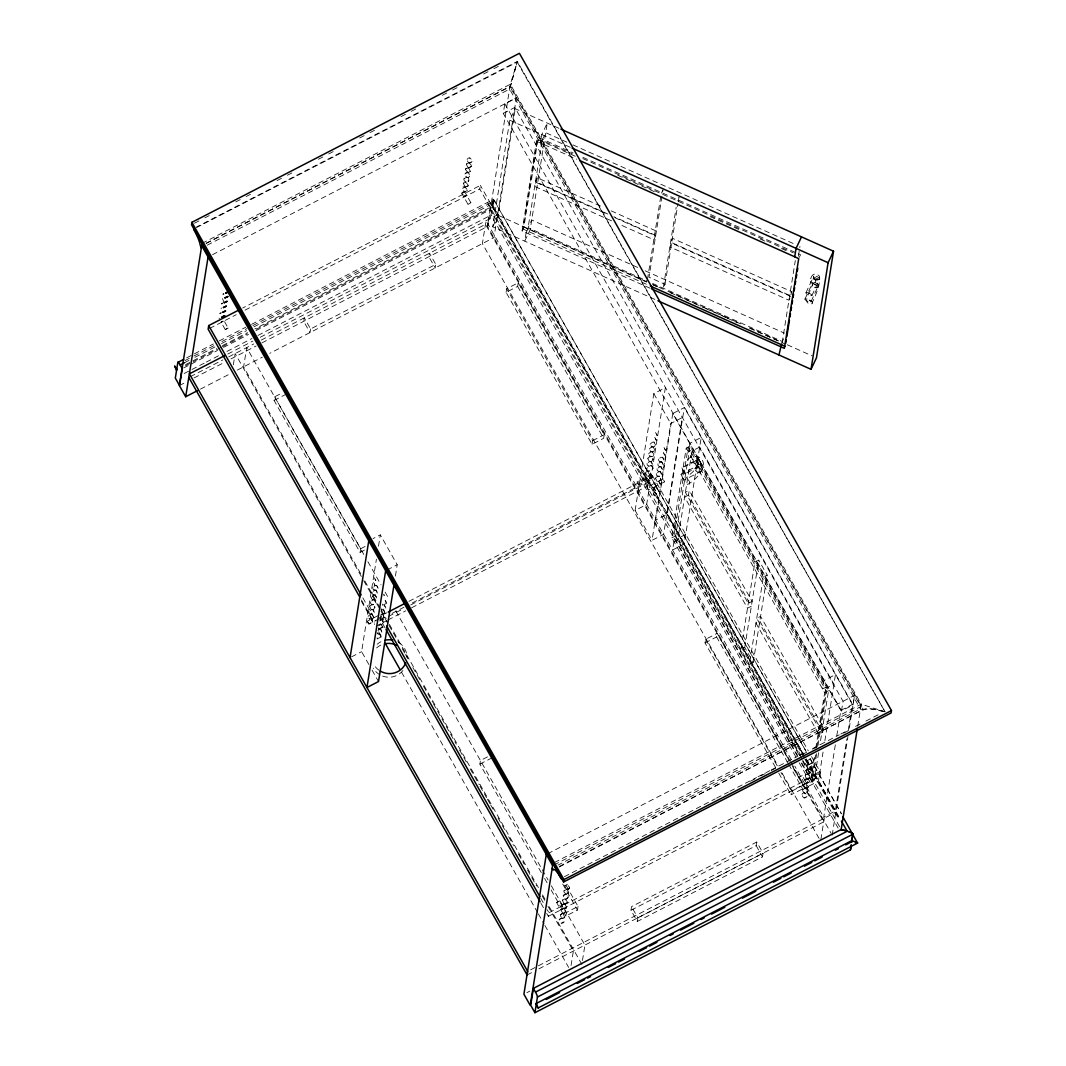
<?xml version="1.0" encoding="UTF-8"?>
<svg xmlns="http://www.w3.org/2000/svg" width="1066" height="1066" viewBox="0 0 1066 1066"><rect width="100%" height="100%" fill="white"/><g stroke="black" fill="none" stroke-linecap="round" stroke-linejoin="round"><path stroke-width="0.75" stroke-dasharray="5 3.75" d="M813.518 276.734C812.678 280.411 819.341 282.303 819.621 278.399A3.305 0.879 25.3 0 0 815.09 275.961A3.305 0.879 25.3 0 0 814.824 277.373A3.305 0.879 25.3 0 0 819.487 279.079C819.408 280.638 812.585 279.625 813.545 276.867M815.09 279.439L813.505 277.253L812.265 284.129C812.279 281.637 816.929 287.447 818.701 285.235C817.515 289.619 811.119 287.967 812.439 283.516C812.665 289.499 799.873 303.797 811.666 303.983C815.263 295.762 820.407 285.821 819.594 276.361C809.72 266.26 806.123 292.87 818.035 279.332L815.903 279.705L813.171 277.693L810.333 278.439M697.737 463.777L697.684 464.549L697.657 462.857L698.59 464.296L696.058 463.057L696.778 463.204C674.312 462.044 701.068 448.679 703.413 463.377C703.174 472.291 694.632 480.699 687.663 484.417C679.522 479.58 692.274 474.143 694.566 469.653L697.351 465.136C690.035 474.024 707.131 474.69 697.537 465.722L680.841 474.343L682.027 477.741L683.932 480.14L700.642 471.518C695.338 470.053 697.017 463.603 697.963 459.633C692.127 463.51 708.41 467.881 697.963 464.083M233.347 364.785L235.146 353.566L362.906 579.251M364.412 550.136L360.081 552.375L274.082 400.443L274.655 396.832L281.877 393.101M310.592 328.968L310.019 332.592L303.677 321.386L304.25 317.775L310.592 328.968L435.794 264.355L429.451 253.148L428.878 256.759L435.221 267.966L435.794 264.355M360.081 552.375L360.654 548.75L274.655 396.832M368.849 664.478L361.601 651.672L376.418 559.197M378.497 546.218L380.309 534.852L373.087 538.583M385.212 628.14L380.295 619.439L380.868 615.828L386.785 612.79M395.406 576.093L397.218 564.727L380.309 534.852M411.623 607.793L647.835 485.883L479.767 189.002L480.353 185.377L242.675 308.047M547.764 853.706L854.586 695.312L853.04 704.946L841.487 710.915L503.259 113.409L504.804 103.775L516.357 97.806L493.944 237.638L269.765 353.339M493.185 200.141L490.147 209.762L487.455 226.632L491.053 214.972L797.088 755.621M790.399 761.364L487.575 226.418L510.334 84.254L517.356 61.455L885.033 711.768L870.069 708.677L866.618 708.584L863.473 709.863L510.494 86.306L517.356 61.455L196.584 226.965M207.217 245.193L509.575 89.144L517.303 61.428M654.897 299.426L492.705 226.818L509.788 120.218L515.224 108.719L559.357 128.48M492.705 226.818L498.142 215.319L515.224 108.719M506.07 292.364L506.656 288.753L518.209 282.796L604.209 434.715L603.636 438.326L592.07 444.295L506.07 292.364L517.636 286.408L518.209 282.796M650.193 288.286L522.087 230.936L536.465 141.192L538.277 137.367L573.148 152.971M522.087 230.936L523.899 227.098L538.277 137.367M611.604 220.862L534.706 186.43L537.291 177.782L603.636 207.484M541.315 872.628L479.887 764.109L480.46 760.498L487.695 756.767M592.07 444.295L592.656 440.684L506.656 288.753M647.462 279.425L661.2 193.679L663.012 189.855L662.253 194.612M661.999 196.197L649.021 277.187L665.037 284.356L663.225 288.18L676.204 207.204M811.546 756.593L820.567 772.53L819.994 776.141L548.35 916.334L548.937 912.723L547.298 909.818M665.037 284.356L678.016 203.366M678.269 201.78L679.029 197.023L677.216 200.848M578.025 906.46L577.439 910.071L565.886 916.027L566.459 912.416L578.025 906.46L564.913 883.301M635.109 510.441L653.818 393.647L665.371 387.678L646.662 504.485L635.109 510.441L652.019 540.315L663.585 534.359L682.293 417.552L670.727 423.522L652.019 540.315M571.056 965.49L573.375 951.059L547.977 906.207M647.835 485.883L648.408 482.272L480.353 185.377M408.918 601.357L652.512 475.636L651.926 479.247L409.824 604.209M672.779 413.515L655.697 520.115L667.263 514.158L684.332 407.545L672.779 413.515L840.834 710.409L836.637 736.646M795.916 757.007L671.846 537.824L686.224 448.093L690.075 446.094L828.535 690.701L819.914 744.548M801.872 758.739L675.697 535.838L690.075 446.094M688.476 495.13L684.612 497.116L747.506 608.206L751.357 606.221L688.476 495.13L689.236 490.307L685.385 492.292L748.279 603.396L752.13 601.411L689.236 490.307M630.965 910.257L631.538 906.646L756.74 842.033L763.083 853.24L762.51 856.851L637.308 921.464L630.965 910.257L756.167 845.644L756.74 842.033M637.308 921.464L637.881 917.853L631.538 906.646M775.475 767.333L705.039 642.905L705.625 639.294L717.178 633.324L789.253 760.644M787.854 762.816L716.605 636.935L717.178 633.324M782.151 342.719L795.316 260.53M790.772 296.415L671.647 243.101L669.834 246.926L788.96 300.252L790.772 296.415L791.532 291.604L672.419 238.278L670.607 242.115L789.719 295.429L791.532 291.604M798.407 256.213L799.953 246.513M744.748 647.475L758.739 560.143L754.888 562.142L740.897 649.474L744.748 647.475L753.209 662.412L749.358 664.411L763.336 577.079L767.2 575.08L758.739 560.143M753.209 662.412L767.2 575.08M792.531 766.441L803.178 785.242L802.605 788.853L791.039 794.823L791.625 791.212L780.965 772.397M808.215 778.66C805.563 779.592 803.617 773.583 807.322 773.53C814.224 777.074 803.991 781.405 806.842 787.134L818.408 781.165L823.059 752.116M818.608 752.703L814.171 780.445L810.307 782.431L814.491 756.327M815.796 748.172L824.684 692.7L686.224 448.093M812.052 776.714L815.543 754.875M816.822 746.946L826.43 686.97L822.566 688.956L823.925 680.521L835.477 674.565L824.618 742.416M816.676 753.702L812.239 781.445L801.592 762.63M817.982 745.547L826.616 691.701L688.156 447.094L673.779 536.838L797.488 755.381M822.699 732.262L759.818 621.158L755.967 623.144L818.848 734.247L822.699 732.262L823.472 727.438L760.591 616.348L756.74 618.333L819.621 729.437L823.472 727.438M835.318 744.841L823.765 817.009L835.318 811.039L846.87 738.885M820.873 839.488L824.311 818.235L794.796 766.148M841.487 710.915L843.033 701.281L504.804 103.775M848.19 730.676L852.387 704.439L684.332 407.545M832.173 835.158L847.95 736.473M849.256 728.265L854.532 695.378M202.087 243.341L510.334 84.254L861.261 704.173L860.449 709.01L558.091 865.059M857.704 726.306L861.261 704.173L884.993 711.808M681.867 467.947L684.958 473.744L701.668 465.122L700.482 461.711L698.563 459.326L681.867 467.947L684.958 473.744M683.932 480.14L680.987 474.303M697.537 465.722L700.642 471.385M698.563 459.326L701.601 464.869M818.715 285.342L818.595 284.795A3.305 0.879 25.3 0 0 814.064 282.357A3.305 0.879 25.3 0 0 813.798 283.769A3.305 0.879 25.3 0 0 818.461 285.475L810.853 301.958A3.305 0.879 25.3 0 1 805.936 300.385A3.305 0.879 25.3 0 1 806.922 299.16A3.305 0.879 25.3 0 1 810.853 301.958M812.372 284.515L812.558 285.448M817.542 286.941L816.743 287.527M812.505 303.384C812.865 300.732 808.334 298.92 806.509 300.692M492.852 201.128L490.267 209.549L799.367 755.607M256.2 329.274L492.199 207.484L494.144 200.728L492.519 205.911L803.084 754.395M696.085 467.508L695.792 468.254M493.065 200.341L493.545 199.195L806.029 751.21M252.975 325.503L494.024 201.088L492.385 206.271L254.921 328.834M537.291 177.782L535.478 181.62L607.847 214.013M799.327 257.319L800.526 254.761L580.717 156.369M783.55 338.948L782.351 341.506L651.579 282.97M805.976 292.644L813.824 276.041M804.95 299.04L812.812 282.437M811.879 295.562L819.741 278.946M224.18 302.944L222.514 298.573M218.983 318.201L219.609 318.401M228.151 328.061L225.259 329.541L228.151 328.061L223.927 320.586M467.095 159.38C469.053 155.103 474.61 161.539 470.572 162.818C466.815 163.858 466.455 158.368 469.946 157.795M468.587 168.055C460.565 157.861 477.888 165.803 468.427 167.935C459.393 167.429 475.463 179.275 468.4 167.429M466.268 182.513C459.033 177.915 470.719 173.891 468.534 181.433C465.429 183.818 466.228 180.967 468.973 180.807M462.444 192.28L461.711 193.199L468.027 204.339L469 204.126L470.892 202.753L464.523 191.467C473.77 192.706 457.447 179.874 464.603 192.107M469.773 176.077C467.814 180.354 462.258 173.905 466.295 172.639C470.093 171.679 470.439 177.036 466.921 177.662M465.376 187.296C458.1 175.757 474.41 187.27 465.349 186.79M463.843 196.637L466.695 195.344L464.003 196.45M559.463 901.023L556.572 902.516L559.463 901.023L565.74 912.363M566.819 889.684C559.543 878.157 575.853 889.67 566.792 889.191C557.411 891.522 574.481 899.051 566.792 889.191M566.019 894.001C565.486 895.413 561.196 896.213 564.647 894.307C572.828 893.854 564.527 905.034 563.168 895.587M566.046 894.507L568.871 892.828M565.273 899.331L568.098 897.652M564.407 903.781C555.253 905.141 571.936 914.095 564.474 903.648M564.5 904.141C557.065 893.415 573.535 902.969 564.54 903.915M562.928 913.282C569.177 924.848 552.801 914.135 565.753 912.336M564.274 921.837C562.502 924.142 559.97 923.156 563.621 921.81C566.139 915.321 554.253 918.586 561.542 923.449M802.178 775.555L799.327 777.141L802.178 775.555L808.494 787.054M809.534 763.909C809.001 765.308 804.71 766.121 808.161 764.202C816.329 763.749 808.028 774.942 806.669 765.495M809.56 764.402L812.385 762.736L809.56 764.402L807.415 760.578L810.267 759.005L807.575 760.711M808.694 768.866L805.896 770.305L811.612 767.547M807.988 773.543L805.123 775.129M803.591 784.376L809.267 782.244L807.055 778.233L804.324 779.859L806.469 783.683M807.215 778.367L804.35 779.952M807.242 778.86L810.067 777.194M805.057 793.357C797.808 788.76 809.507 784.736 807.308 792.278C804.217 794.663 805.017 791.811 807.762 791.638M802.005 794.303C803.977 790.039 809.534 796.475 805.496 797.754C801.739 798.794 801.379 793.304 804.87 792.731M559.21 867.004L863.953 709.196L873.201 709.077L883.541 711.368M815.623 282.277L815.81 279.612M372.807 587.379C372.021 591.803 379.869 590.071 377.684 586.793C376.058 583.209 371.141 587.712 374.353 590.258M372.034 592.203C371.248 596.627 379.096 594.881 376.911 591.603C375.285 588.032 370.368 592.536 373.58 595.068M376.618 585.461L378.15 588.339M371.261 597.013C370.475 601.437 378.323 599.705 376.138 596.427C374.512 592.843 369.596 597.346 372.807 599.891M375.885 590.218L377.377 593.149M370.488 601.837C369.702 606.261 377.551 604.515 375.365 601.237C373.606 597.64 368.956 602.237 371.981 604.782M375.112 595.028L376.604 597.973M373.673 604.702C364.345 604.915 374.139 614.589 374.779 606.447C373.247 603.023 373.42 606.407 375.072 607.607M374.339 599.852L375.845 602.783M368.943 611.471C368.156 615.895 376.005 614.163 373.82 610.885C372.074 607.274 367.424 611.871 370.448 614.416M371.208 609.592L369.822 606.687M368.13 616.361C373.953 609.179 375.858 622.531 368.849 618.213C367.01 614.989 369.769 617.361 369.675 619.226M372.807 609.486L374.299 612.417M368.076 623.037L367.397 621.092L378.91 615.202M372.034 614.309L373.526 617.241M372.754 622.064L371.261 619.106L372.754 622.064L368.903 624.05L368.076 623.01M385.119 600.331C387.225 607.287 386.678 597.107 382.547 601.65M382.348 604.875L382.467 604.102M385.839 608.086L384.346 605.155L385.839 608.086L381.988 610.072L381.695 608.913M383.667 609.992C385.332 616.574 385.519 607.247 381.002 611.298M381.122 614.869L381.082 614.096M380.495 618L379.842 617.401M379.829 619.04L380.442 619.719L379.762 617.787M384.293 617.72C380.682 610.711 387.264 620.958 380.442 619.719M378.483 629.3L384.493 626.475M378.483 628.967L385.186 626.075M383.52 622.544C379.989 615.695 386.438 625.689 379.669 624.529M377.91 630.566C384.133 625.462 381.295 638.494 377.098 632.778M378.124 634.163L377.844 633.004M379.816 634.083C381.481 640.653 381.655 631.339 377.151 635.389M377.111 638.827L381.202 637.002M650.127 444.242C656.989 436.46 656.549 451.718 650.633 445.708C649.154 442.723 651.912 445.708 651.659 447.107M649.354 449.053C655.563 441.444 656.403 455.715 650.073 450.905C648.288 447.76 650.833 449.945 650.94 451.864M654.018 442.177L655.563 445.055M648.581 453.876C654.391 446.694 656.296 460.046 649.301 455.728C647.462 452.317 650.22 455.209 650.167 456.674M653.205 447.067L654.79 449.865M651.806 456.661C643.144 456.594 651.166 466.375 653.058 458.78C651.659 455.169 651.259 457.914 653.205 459.579M652.432 451.891L653.964 454.756M647.075 463.444C646.289 467.867 654.138 466.122 651.952 462.844C650.167 459.419 645.463 463.723 648.621 466.308M649.341 461.565L647.848 458.62M646.302 468.267C645.65 473.331 654.937 470.399 652.619 466.935C650.806 463.07 644.317 468.214 647.808 471.199M650.926 461.458L652.432 464.39M649.487 471.119C640.826 471.052 648.848 480.833 650.753 473.224C649.341 469.626 648.954 472.371 650.886 474.024M638.561 484.817L637.015 481.939L651.073 474.637L651.886 475.663L652.605 477.515L638.561 484.817L637.015 481.939M651.553 465.602L653.085 468.467M647.035 476.022L645.636 473.104M658.628 459.113C657.842 463.537 665.69 461.791 663.492 458.513C661.866 454.942 656.949 459.446 660.16 461.978M648.621 475.902L650.113 478.847L648.714 475.942M646.302 480.766L645.183 478.274M657.949 463.95C656.829 467.787 664.331 467.188 662.905 463.71C661.666 459.593 656.19 464.043 659.388 466.801M662.479 457.114L663.971 460.059M651.02 474.716L652.605 477.515M657.082 468.747C656.296 473.171 664.145 471.425 661.959 468.147C660.2 464.549 655.55 469.147 658.575 471.678M661.706 461.938L663.199 464.883M656.31 473.557C655.523 477.981 663.372 476.249 661.187 472.971C659.428 469.373 654.777 473.97 657.802 476.502M660.933 466.761L662.426 469.693M659.481 476.422C650.82 476.355 658.841 486.136 660.747 478.527C659.348 474.916 658.948 477.661 660.88 479.327M660.16 471.572L661.653 474.517M663.052 478.927L647.022 487.229L647.542 488.708L648.568 490.094L664.544 481.859L663.052 478.927L664.544 481.859M654.724 483.271L656.323 486.056M657.029 481.326L655.63 478.407M653.951 488.081C657.349 483.538 659.201 493.318 654.87 490.28C652.765 487.015 655.377 488.574 655.483 490.96M656.15 486.909L657.642 489.84M655.164 491.919C649.301 495.81 658.708 496.783 655.27 492.372C658.761 498.208 652.912 488.161 656.469 494.784M654.711 495.77L653.311 492.865M698.003 472.265L698.91 472.198M689.289 484.23C690.835 482.005 687.757 477.914 685.225 479.14M221.128 321.972L222.208 321.132M468.36 167.668L465.575 169.108M468.494 167.788L471.292 166.349M465.282 186.936L462.617 188.416M465.416 187.056L468.201 185.617M464.483 191.693L463.057 192.813M464.643 191.88L467.428 190.441M566.726 889.337L564.061 890.803M566.859 889.457L569.644 888.018M562.861 913.429L560.196 914.894M806.376 783.323L803.551 784.669L804.657 783.537M806.509 783.443L809.294 782.004M806.416 787.494L802.818 789.586M803.777 784.349L806.416 783.084M805.896 788.08L807.149 787.054M221.275 307.981L221.155 308.767M223.474 321.159L221.222 322.238M464.27 196.304L465.296 195.584M563.381 913.176L564.074 912.696M808.055 787.308L806.322 788.427M223.94 293.31L222.807 294.296L223.807 294.176M222.408 302.944L221.262 303.93L222.634 303.637M462.471 192.346L464.203 191.507M807.735 787.534L805.643 787.907M221.235 312.365L219.716 313.564L221.088 313.271M464.936 195.851L466.322 195.251M806.815 787.414L808.521 786.828M194.478 223.22L198.902 220.929M204.805 217.89L209.229 215.599M235.786 201.9L240.21 199.609M246.113 196.57L250.537 194.279M277.08 180.58L281.517 178.289M287.407 175.25L291.844 172.959M318.388 159.26L322.825 156.969M328.714 153.93L333.152 151.638M359.695 137.94L364.132 135.662M370.022 132.61L374.459 130.332M401.003 116.62L405.426 114.342M411.329 111.29L415.753 109.012M442.31 95.3L446.734 93.022M452.637 89.97L457.061 87.692M483.618 73.98L488.041 71.702M493.944 68.65L498.368 66.372M196.49 227.591L517.197 62.068M206.111 243.235L510.481 86.146M206.124 243.474L509.974 86.706M212.494 254.707L516.317 97.912M503.259 113.409L514.811 107.439L853.04 704.946M209.616 328.435L236.186 314.71M245.047 310.139L479.767 189.002M470.892 202.753L468.027 204.339M186.67 357.843L213.333 343.972M219.223 340.92L245.766 327.235M251.563 324.357L493.425 199.409M184.951 360.614L192.346 356.804M193.825 356.031L214.519 345.344M221.915 341.533L247.059 328.555M184.565 362.653L189.002 360.375M194.905 357.323L215.599 346.637M221.501 343.585L246.619 330.633M254.014 326.809L491.892 204.046M185.591 364.612L191.494 361.574M192.973 360.801L216.571 348.622M222.474 345.584L247.539 332.645M185.404 365.811L220.795 347.543M222.274 346.783L247.352 333.845M183.712 367.917L217.597 350.434M223.5 347.383L248.538 334.457M255.907 330.66L490.147 209.762M184.165 373.5L204.819 362.853M206.284 362.094L219.556 355.245M226.938 351.434L252.002 338.495M257.905 335.444L490.933 215.185L493.558 199.315L806.163 751.557M227.804 354.032L252.882 341.08M260.264 337.269L497.609 214.759M190.321 376.684L222.794 359.922M228.697 356.883L253.788 343.932M261.17 340.121L485.496 224.34L789.333 761.084M179.355 385.519L186.91 381.735M194.105 377.91L223.74 362.733M230.976 358.882L256.146 345.997M261.943 342.892L487.588 226.432M200.448 389.117L229.936 373.886M237.318 370.089L262.383 357.15M274.082 400.443L285.635 394.473M360.654 548.75L366.438 545.765M592.656 440.684L604.209 434.715M387.105 569.95L397.218 564.727M382.761 605.261L386.612 603.276M381.215 614.895L385.066 612.91M379.016 618.813L368.903 624.036L367.504 621.145M380.295 619.439L386.198 616.401M392.101 613.35L403.921 607.26M379.456 620.932L387.105 617.134M388.584 616.375L403.348 608.753M410.73 604.942L648.408 482.272M376.191 626.075L386.532 620.745M387.997 619.986L405.72 610.845M378.51 625.862L387.451 621.291M351.487 656.883L361.601 651.672M671.846 537.824L675.697 535.838M685.718 534.386L678.003 538.37L800.806 755.301M705.039 642.905L716.605 636.935M479.887 764.109L491.453 758.139M824.684 692.7L828.535 690.701M840.834 710.409L852.387 704.439M554.48 862.501L861.248 704.173M554.093 864.912L860.875 706.585L509.948 86.666M559.437 866.352L863.953 709.196M564.38 876.705L687.05 813.385M688.529 812.625L715.126 798.9M716.605 798.128L728.424 792.025M729.904 791.265L756.514 777.54M757.993 776.781L769.812 770.678M771.291 769.905L797.888 756.18M799.367 755.421L806.762 751.597M812.678 748.545L839.275 734.82M840.754 734.061L848.15 730.25M855.532 726.426L859.969 724.147M865.885 721.096L880.663 713.46M750.504 781.218L754.928 778.926M760.844 775.875L765.281 773.596M771.184 770.545L775.622 768.253M802.232 754.515L806.656 752.236M812.572 749.185L817.009 746.893M843.606 733.168L848.043 730.876M819.954 771.531L812.239 775.502L804.07 761.084M548.937 912.723L820.567 772.53M791.625 791.212L803.178 785.242M530.601 969.82L835.837 812.265M527.07 974.95L532.973 971.912M538.876 968.861L823.738 821.846L792.611 766.867M637.881 917.853L763.083 853.24M526.857 992.673L529.802 991.153M463.03 192.746L461.845 193.226M805.07 783.47L806.282 783.057M564.434 912.509L565.153 912.176M817.995 279.892L818.715 279.625M464.936 173.958L467.628 172.252M566.566 907.286L563.727 908.965M563.554 908.339L560.796 909.978L563.528 908.365M691.074 463.15C694.659 462.897 693.54 457.008 690.395 456.848M472.065 161.526L469.227 163.205M466.348 164.284L469.173 162.605M470.546 171.253L467.694 172.839M464.03 178.742L466.855 177.063M465.962 181.846L463.257 183.565M225.286 329.634L221.035 322.079M810.84 772.37C802.045 776.021 817.076 772.983 808.734 768.639M806.989 796.462L804.15 798.141M567.405 884.247L564.7 885.953M565.087 898.705L562.395 900.41M567.339 902.462L561.622 905.221M563.088 913.815L556.572 902.516M565.02 916.92L562.182 918.599M559.304 919.678L562.128 918.013M863.58 709.929L860.449 709.01L509.628 89.158M381.881 632.151L380.442 629.313M566.899 142.178L545.712 132.69L542.088 140.366L572.242 153.864M572.948 144.896L795.423 244.487M509.788 120.218L570.577 147.428M582.796 158.581L793.317 252.829M575.267 156.249L537.371 139.286L522.993 229.017L647.302 284.662M617.707 175.25L655.617 192.213M710.183 216.638L740.51 230.216M760.205 239.037L764.762 241.076M781.431 248.538L785.975 250.577M536.465 141.192L576.786 159.247M611.178 210.855L656.403 231.109L654.591 234.946L613.883 216.718M536.518 182.606L607.38 214.333M614.922 217.704L655.63 235.932L653.818 239.757L619.146 224.233M637.655 267.446L531.721 220.022L528.096 227.698L647.209 281.011M645.223 270.844L784.456 333.165M498.142 215.319L646.702 281.824M652.765 284.542L657.309 286.567M658.815 287.247L666.383 290.632M667.902 291.311L701.188 306.222M702.707 306.901L722.375 315.709M723.894 316.375L734.487 321.119M735.993 321.799L743.562 325.183M749.625 327.902L779.886 341.453M787.334 344.784L812.092 355.871M523.899 227.098L646.689 282.077M652.752 284.782L657.309 286.821M670.168 292.577L704.293 307.861M705.812 308.54L725.52 317.362M727.039 318.041L737.645 322.785M749.771 328.221L784.643 343.825M696.977 460.645L697.337 460.072M381.895 610.045L381.162 609.059M383.693 594.948L384.306 595.628L383.827 594.082M517.263 62.055L885.033 711.768M653.818 393.647L670.727 423.522M652.512 475.636L808.268 750.797M810.12 758.459L841.287 813.518M810.013 758.739L841.434 813.878M492.012 203.833L805.323 757.326M806.149 758.779L840.594 819.634M667.263 514.158L802.858 753.689M806.123 759.472L835.318 811.039M805.869 759.485L839.502 818.901M804.044 757.793L492.319 207.11L494.038 201.154M804.857 759.245L839.315 820.1M802.698 760.178L814.171 780.445M802.645 761.404L841.181 829.468M647.022 487.229L648.608 490.027M801.192 762.856L838.116 828.082M799.194 762.79L810.307 782.431M791.292 759.658L486.043 220.715L482.378 243.608L778.02 765.894M791.225 762.816L831.107 833.306M788.68 764.269L802.605 788.853M517.636 286.408L603.636 438.326M782.124 773.117L820.607 841.114M705.625 639.294L777.7 766.614M778.753 773.117L791.039 794.823M756.167 845.644L762.51 856.851M562.701 884.02L577.439 910.071M363.812 554.48L246.699 347.596L243.621 366.837L360.734 573.721M367.903 561.715L381.015 584.861M385.106 592.096L389.197 599.332M395.752 610.898L548.071 879.996M551.349 885.779L584.928 945.089L581.849 964.33L549.083 906.46M544.593 878.411L547.871 884.207M551.149 889.99L565.886 916.027M364.825 580.943L380.389 608.433M381.202 609.885L386.119 618.56M389.396 624.356L538.437 887.658M542.541 894.894L544.993 899.224M363.719 580.704L380.096 609.632M380.922 611.085L388.29 624.103M389.103 625.542L398.937 642.905M402.215 648.701L404.667 653.032M405.48 654.484L409.584 661.72M412.862 667.503L420.231 680.521M423.508 686.304L432.516 702.227M433.329 703.667L456.261 744.175M459.539 749.971L466.908 762.99M470.186 768.773L479.194 784.683M480.006 786.135L486.562 797.714M487.375 799.154L489.84 803.498M490.653 804.937L493.931 810.733M498.022 817.968L504.578 829.535M508.669 836.77L513.585 845.445M518.502 854.133L524.232 864.26M527.51 870.043L536.518 885.953M542.248 896.08L544.699 900.424M380.868 615.828L384.973 623.077M540.729 898.238L544.006 904.035M540.968 903.302L543.433 907.646M546.711 913.442L548.35 916.334M362.84 597.839L375.952 621.012M361.441 600.011L374.552 623.184M361.454 601.384L374.566 624.529M378.657 631.765L382.747 639M401.589 672.273L537.53 912.429M538.343 913.868L544.086 923.995M544.899 925.448L568.644 967.408M371.208 619.173L372.794 621.971M372.074 670.168L378.51 681.547M378.43 627.807L378.95 629.286M378.43 628.3L378.763 629.393M377.071 637.828L377.404 638.92M378.95 670.221A17.602 16.909 9.1 0 1 373.926 664.651M377.177 644.317A17.602 16.909 9.1 0 1 380.882 641.759M398.457 642.332A17.602 16.909 9.1 0 1 406.919 657.269M402.935 670.474A17.602 16.909 9.1 0 1 380.988 675.391M379.643 674.658A17.602 16.909 9.1 0 1 373.353 668.262M376.604 647.928A17.602 16.909 9.1 0 1 383.107 644.21M526.098 232.734L524.739 241.156L530.175 229.656L547.258 123.056L541.821 134.556L540.462 142.991L542.274 139.153L527.91 228.897L526.098 232.734M673.965 541.568L672.606 549.989L684.172 544.033L701.241 437.42L689.689 443.389L688.343 451.824L692.194 449.839L677.816 539.569L673.965 541.568M374.353 577.745L375.845 580.69L374.446 577.772M373.58 582.569L375.072 585.5L373.673 582.596M381.255 624.423L382.747 627.368L381.215 624.489M655.563 432.543L657.056 435.488L655.657 432.569M654.79 437.366L656.283 440.298L654.79 437.366M664.025 447.48L665.517 450.425L664.118 447.507M663.252 452.304L664.744 455.235L663.252 452.304M658.628 481.192L660.12 484.137L658.628 481.192M699.709 447.067L691.994 451.038L826.23 688.17L833.932 684.199L699.709 447.067M808.708 293.043L807.935 292.764A3.305 0.879 25.3 0 0 806.775 293.843A3.305 0.879 25.3 0 0 811.746 295.668A3.305 0.879 25.3 0 0 808.708 293.043"/><path stroke-width="1.5" d="M191.907 222.328L191.52 224.739L563.581 881.995L891.083 712.967L891.469 710.569L519.409 53.3L191.907 222.328L563.967 879.597L563.581 881.995M177.822 362.413L175.317 378.07L179.541 385.546L182.246 368.676L180.127 364.945A4.397 0.746 62.7 0 0 177.822 362.413L183.725 359.375M197.49 390.636L185.697 396.725L208.07 256.999M239.717 309.58L208.709 325.583L208.136 329.194L359.802 597.12M350.048 657.629L368.756 540.822M385.665 570.696L366.957 687.503L378.51 681.547L394.1 584.195M546.285 854.466L523.912 994.192L530.242 1005.398L553.001 863.26L561.316 878.85L560.809 877.931A15.39 2.598 62.7 0 0 553.52 869.403L553.307 870.056L552.201 868.11M534.919 1012.7L537.424 997.043A4.397 0.746 62.7 0 0 535.505 992.1L847.27 831.2L841.301 829.455L533.4 988.369L530.695 1005.225L534.919 1012.7L850.535 849.802L851.281 845.111M857.597 842.793L851.814 840.621L536.171 1003.532L537.037 1006.61L538.13 1007.97L857.557 843.099L842.833 816.716M778.993 354.978L781.551 343.985M794.716 256.799L796.062 248.378L801.499 236.879M785.775 343.159L786.295 339.894M786.815 336.629L789.426 320.32M789.959 317.055L790.479 313.79M790.999 310.526L791.518 307.261M792.051 303.997L792.571 300.732M793.091 297.467L793.61 294.216M794.13 290.951L794.663 287.687M795.183 284.422L795.702 281.158M796.222 277.893L796.755 274.628M797.275 271.364L797.794 268.099M657.922 300.785L811.026 369.316L828.095 262.716L833.532 251.216L560.876 129.159M833.532 251.216L816.463 357.816L811.026 369.316M841.114 829.881L857.184 729.597M850.415 849.829L851.174 845.125M851.667 841.993L852.893 833.772L850.108 832.253M851.787 841.98L852.773 833.799M538.13 1007.97L536.171 1003.532M180.127 364.945L184.565 362.653M224.846 355.551L189.428 373.833L527.63 971.353L527.07 974.95L188.815 377.457M388.251 612.017L404.494 603.636M563.967 879.597L891.469 710.569M537.424 997.043L853.04 834.145M546.298 999.415L559.57 992.553M577.279 983.425L584.648 979.614M587.593 978.095L590.551 976.576M608.246 967.435L615.628 963.637M618.573 962.105L624.476 959.067M639.227 951.445L646.596 947.647M649.54 946.128L656.923 942.317M670.194 935.468L673.152 933.936M680.521 930.138L693.793 923.289M701.175 919.478L704.12 917.959M711.502 914.148L724.773 907.299M742.469 898.158L755.741 891.309M773.45 882.182L780.818 878.371M783.763 876.852L791.145 873.041M804.417 866.192L811.799 862.381M814.744 860.862L822.113 857.051M835.398 850.202L838.342 848.683M845.724 844.872L851.614 841.834M857.557 843.099L855.372 842.913M841.181 829.468L848.803 831.693M848.696 831.707L850.228 832.226M572.082 148.107L828.095 262.716M579.811 160.606L798.714 258.598L784.349 348.342L651.699 288.966M650.327 286.021L785.256 346.423M851.321 832.812L852.227 833.332M841.407 821.073L847.15 831.213M201.701 245.753L552.628 865.672M201.314 248.245L200.248 245.327A15.39 2.598 62.7 0 0 194.052 230.003L193.626 228.484L202.087 243.421L179.355 385.519L185.697 396.725M386.612 625.969L539.916 896.786M386.039 629.58L540.156 901.849M208.709 325.583L361.201 594.948M385.212 643.331L399.95 669.381M533.4 988.369L535.505 992.1M405.72 663.012A17.602 16.909 9.1 0 1 380.216 671.047M385.159 640.2A17.602 16.909 9.1 0 1 392.768 640.133M384.586 643.811A17.602 16.909 9.1 0 1 396.539 645.223M176.743 369.182L176.556 370.382L174.597 365.958L176.743 369.182M225.765 293.07L228.577 291.724L225.765 293.07M224.993 297.88L227.804 296.535L224.993 297.88M224.22 302.704L227.031 301.358L224.22 302.704M223.447 307.528L226.272 306.169L223.447 307.528M222.674 312.338L225.499 310.992L222.674 312.338M221.901 317.162L224.686 315.723L221.901 317.162"/></g></svg>
